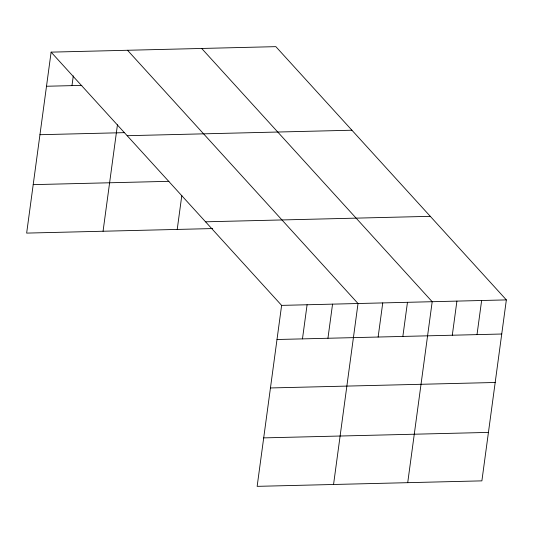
<?xml version="1.0" encoding="UTF-8"?>
<svg xmlns="http://www.w3.org/2000/svg" width="533" height="533" viewBox="0 0 533 533"><rect width="100%" height="100%" fill="white"/><g stroke="black" fill="none" stroke-linecap="round" stroke-linejoin="round"><path stroke-width="0.8" d="M51.115 52.134L281.617 305.382L257.146 486.349L481.885 480.866L506.35 299.899L275.854 46.651L51.115 52.134L26.65 233.101L212.654 228.564M71.975 85.626L73.294 75.879M103.062 231.235L117.453 124.769M177.222 229.423L181.806 195.504M302.471 338.881L307.088 304.763M327.942 338.255L332.552 304.143M333.558 484.484L358.023 303.517L127.527 50.269M378.13 337.036L382.747 302.917M402.855 336.43L407.465 302.311M407.718 482.678L432.19 301.711L201.687 48.463M452.297 335.224L456.908 301.105M477.015 334.624L481.632 300.505M46.504 86.253L81.835 85.387M39.955 134.709L124.602 132.644M127.18 135.702L351.913 130.225M33.199 184.638L168.941 181.327M205.551 221.808L430.284 216.331M281.617 305.382L506.35 299.899M277 339.501L501.74 334.018M270.451 387.957L495.184 382.481M263.702 437.886L488.435 432.41"/></g></svg>
